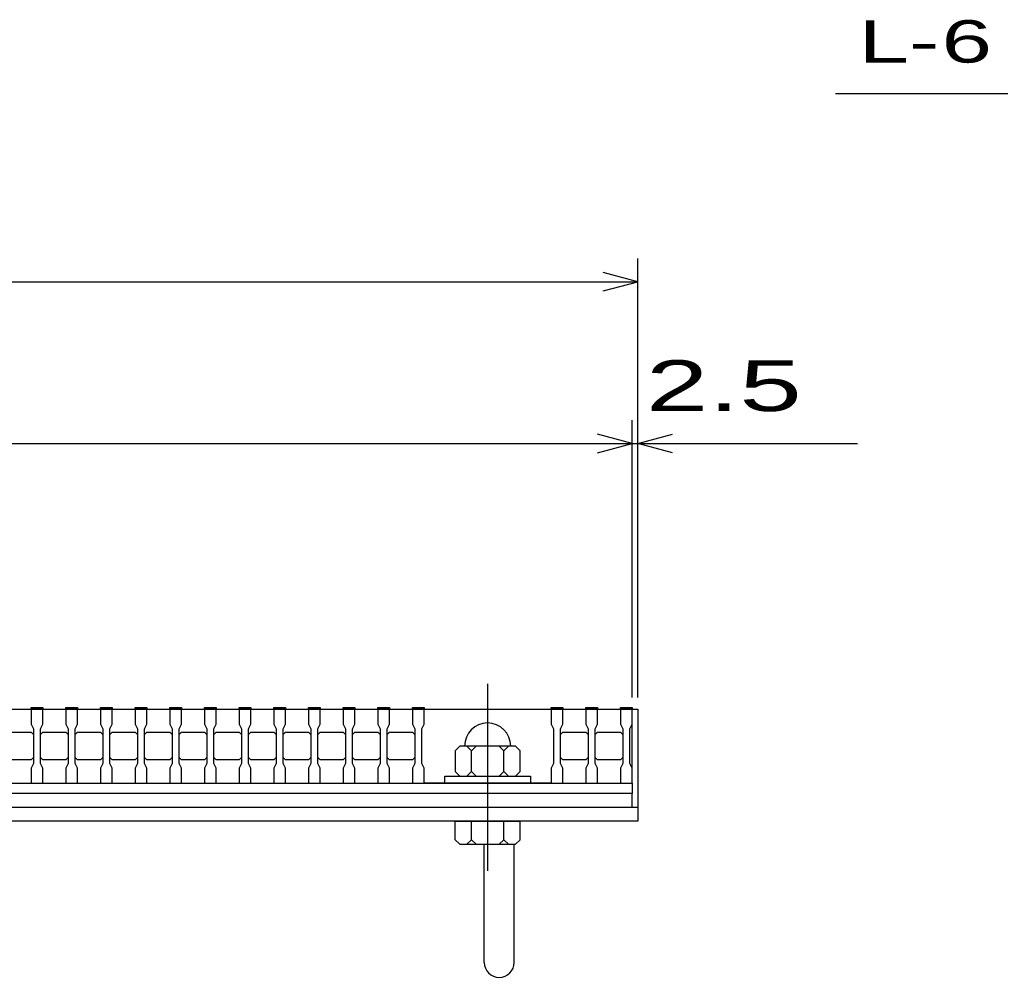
# Model space of a CAD drawing. Units: millimetres, scale not verified. Extents: x -1820 to 1731, y -1282 to 1054.
# Drawn here: x -618 to -193.7, y -638.6 to -224.1 of the extents above; entities that cross this region are included whole.
import ezdxf
from ezdxf.enums import TextEntityAlignment as Align

# ---------------------------------------------------------------- set-up
doc = ezdxf.new("R2010")
doc.units = ezdxf.units.MM
doc.header["$LTSCALE"] = 10
doc.linetypes.add('CHAIN', pattern=[18.5, 12, -1.5, 3.5, -1.5])
for name, color, linetype, lineweight in [('16', 3, 'Continuous', 25), ('19', 6, 'Continuous', 25), ('22', 4, 'Continuous', 25)]:
    doc.layers.add(name, color=color, linetype=linetype, lineweight=lineweight)
doc.styles.add('ベクトル', font='')
doc.styles.get('ベクトル').set_extended_font_data('ベクトル')

msp = doc.modelspace()

# ---------------------------------------------------------------- linework, layer by layer
at = {"layer": '16', "linetype": 'CHAIN'}
msp.add_line((-415.5, -511.5), (-415.5, -592.5), dxfattribs=at)
at = {"layer": '16'}
for p, q in [((-613, -522.5), (-613, -521.8)), ((-613, -521.8), (-608, -521.8)), ((-608, -521.8), (-608, -522.5)), ((-598, -522.5), (-598, -521.8)), ((-598, -521.8), (-593, -521.8)), ((-593, -521.8), (-593, -522.5)), ((-583, -522.5), (-583, -521.8)), ((-583, -521.8), (-578, -521.8)), ((-578, -521.8), (-578, -522.5)), ((-568, -522.5), (-568, -521.8)), ((-568, -521.8), (-563, -521.8)), ((-563, -521.8), (-563, -522.5)), ((-553, -522.5), (-553, -521.8)), ((-553, -521.8), (-548, -521.8)), ((-548, -521.8), (-548, -522.5)), ((-538, -522.5), (-538, -521.8)), ((-538, -521.8), (-533, -521.8)), ((-533, -521.8), (-533, -522.5)), ((-523, -522.5), (-523, -521.8)), ((-523, -521.8), (-518, -521.8)), ((-518, -521.8), (-518, -522.5)), ((-508, -522.5), (-508, -521.8)), ((-508, -521.8), (-503, -521.8)), ((-503, -521.8), (-503, -522.5)), ((-493, -522.5), (-493, -521.8)), ((-493, -521.8), (-488, -521.8)), ((-488, -521.8), (-488, -522.5)), ((-478, -522.5), (-478, -521.8)), ((-478, -521.8), (-473, -521.8)), ((-473, -521.8), (-473, -522.5)), ((-463, -522.5), (-463, -521.8)), ((-463, -521.8), (-458, -521.8)), ((-458, -521.8), (-458, -522.5)), ((-448, -522.5), (-448, -521.8)), ((-448, -521.8), (-443, -521.8)), ((-443, -521.8), (-443, -522.5)), ((-388, -522.5), (-388, -521.8)), ((-388, -521.8), (-383, -521.8)), ((-383, -521.8), (-383, -522.5)), ((-373, -522.5), (-373, -521.8)), ((-373, -521.8), (-368, -521.8)), ((-368, -521.8), (-368, -522.5)), ((-358, -522.5), (-358, -521.8)), ((-358, -521.8), (-353, -521.8)), ((-353, -521.8), (-353, -522.5)), ((-1348, -522.5), (-353, -522.5)), ((-613, -522.5), (-613, -529)), ((-608, -522.5), (-613, -522.5)), ((-608, -529), (-608, -522.5)), ((-598, -522.5), (-598, -529)), ((-593, -522.5), (-598, -522.5)), ((-593, -529), (-593, -522.5)), ((-583, -522.5), (-583, -529)), ((-578, -522.5), (-583, -522.5)), ((-578, -529), (-578, -522.5)), ((-568, -522.5), (-568, -529)), ((-563, -522.5), (-568, -522.5)), ((-563, -529), (-563, -522.5)), ((-553, -522.5), (-553, -529)), ((-548, -522.5), (-553, -522.5)), ((-548, -529), (-548, -522.5)), ((-538, -522.5), (-538, -529)), ((-533, -522.5), (-538, -522.5)), ((-533, -529), (-533, -522.5)), ((-523, -522.5), (-523, -529)), ((-518, -522.5), (-523, -522.5)), ((-518, -529), (-518, -522.5)), ((-508, -522.5), (-508, -529)), ((-503, -522.5), (-508, -522.5)), ((-503, -529), (-503, -522.5)), ((-493, -522.5), (-493, -529)), ((-488, -522.5), (-493, -522.5)), ((-488, -529), (-488, -522.5)), ((-478, -522.5), (-478, -529)), ((-473, -522.5), (-478, -522.5)), ((-473, -529), (-473, -522.5)), ((-463, -522.5), (-463, -529)), ((-458, -522.5), (-463, -522.5)), ((-458, -529), (-458, -522.5)), ((-448, -522.5), (-448, -529)), ((-443, -522.5), (-448, -522.5)), ((-443, -529), (-443, -522.5)), ((-443, -522.5), (-388, -522.5)), ((-388, -522.5), (-388, -529)), ((-383, -522.5), (-388, -522.5)), ((-383, -529), (-383, -522.5)), ((-373, -522.5), (-373, -529)), ((-368, -522.5), (-373, -522.5)), ((-368, -529), (-368, -522.5)), ((-358, -522.5), (-358, -529)), ((-353, -522.5), (-358, -522.5)), ((-353, -529), (-353, -522.5)), ((-353, -554.5), (-353, -522.5)), ((-613, -529), (-612, -531)), ((-609, -531), (-608, -529)), ((-598, -529), (-597, -531)), ((-594, -531), (-593, -529)), ((-583, -529), (-582, -531)), ((-579, -531), (-578, -529)), ((-568, -529), (-567, -531)), ((-564, -531), (-563, -529)), ((-553, -529), (-552, -531)), ((-549, -531), (-548, -529)), ((-538, -529), (-537, -531)), ((-534, -531), (-533, -529)), ((-523, -529), (-522, -531)), ((-519, -531), (-518, -529)), ((-508, -529), (-507, -531)), ((-504, -531), (-503, -529)), ((-493, -529), (-492, -531)), ((-489, -531), (-488, -529)), ((-478, -529), (-477, -531)), ((-474, -531), (-473, -529)), ((-463, -529), (-462, -531)), ((-459, -531), (-458, -529)), ((-448, -529), (-447, -531)), ((-444, -531), (-443, -529)), ((-388, -529), (-387, -531)), ((-384, -531), (-383, -529)), ((-373, -529), (-372, -531)), ((-369, -531), (-368, -529)), ((-358, -529), (-357, -531)), ((-354, -531), (-353, -529)), ((-623, -532.5), (-613, -532.5)), ((-613, -532.5), (-612, -533.5)), ((-612, -531), (-612, -546)), ((-609, -546), (-609, -531)), ((-609, -533.5), (-608, -532.5)), ((-608, -532.5), (-598, -532.5)), ((-598, -532.5), (-597, -533.5)), ((-597, -531), (-597, -546)), ((-594, -546), (-594, -531)), ((-594, -533.5), (-593, -532.5)), ((-593, -532.5), (-583, -532.5)), ((-583, -532.5), (-582, -533.5)), ((-582, -531), (-582, -546)), ((-579, -546), (-579, -531)), ((-579, -533.5), (-578, -532.5)), ((-578, -532.5), (-568, -532.5)), ((-568, -532.5), (-567, -533.5)), ((-567, -531), (-567, -546)), ((-564, -546), (-564, -531)), ((-564, -533.5), (-563, -532.5)), ((-563, -532.5), (-553, -532.5)), ((-553, -532.5), (-552, -533.5)), ((-552, -531), (-552, -546)), ((-549, -546), (-549, -531)), ((-549, -533.5), (-548, -532.5)), ((-548, -532.5), (-538, -532.5)), ((-538, -532.5), (-537, -533.5)), ((-537, -531), (-537, -546)), ((-534, -546), (-534, -531)), ((-534, -533.5), (-533, -532.5)), ((-533, -532.5), (-523, -532.5)), ((-523, -532.5), (-522, -533.5)), ((-522, -531), (-522, -546)), ((-519, -546), (-519, -531)), ((-519, -533.5), (-518, -532.5)), ((-518, -532.5), (-508, -532.5)), ((-508, -532.5), (-507, -533.5)), ((-507, -531), (-507, -546)), ((-504, -546), (-504, -531)), ((-504, -533.5), (-503, -532.5)), ((-503, -532.5), (-493, -532.5)), ((-493, -532.5), (-492, -533.5)), ((-492, -531), (-492, -546)), ((-489, -546), (-489, -531)), ((-489, -533.5), (-488, -532.5)), ((-488, -532.5), (-478, -532.5)), ((-478, -532.5), (-477, -533.5)), ((-477, -531), (-477, -546)), ((-474, -546), (-474, -531)), ((-474, -533.5), (-473, -532.5)), ((-473, -532.5), (-463, -532.5)), ((-463, -532.5), (-462, -533.5)), ((-462, -531), (-462, -546)), ((-459, -546), (-459, -531)), ((-459, -533.5), (-458, -532.5)), ((-458, -532.5), (-448, -532.5)), ((-448, -532.5), (-447, -533.5)), ((-447, -531), (-447, -546)), ((-444, -546), (-444, -531)), ((-387, -531), (-387, -546)), ((-384, -546), (-384, -531)), ((-384, -533.5), (-383, -532.5)), ((-383, -532.5), (-373, -532.5)), ((-373, -532.5), (-372, -533.5)), ((-372, -531), (-372, -546)), ((-369, -546), (-369, -531)), ((-369, -533.5), (-368, -532.5)), ((-368, -532.5), (-358, -532.5)), ((-358, -532.5), (-357, -533.5)), ((-357, -531), (-357, -546)), ((-354, -546), (-354, -531)), ((-427.5, -538.5), (-429.5, -540.5)), ((-403.5, -538.5), (-427.5, -538.5)), ((-422.5, -540.5), (-424.5, -538.5)), ((-420.5, -538.5), (-422.5, -540.5)), ((-408.5, -540.5), (-410.5, -538.5)), ((-406.5, -538.5), (-408.5, -540.5)), ((-401.5, -540.5), (-403.5, -538.5)), ((-429.5, -540.5), (-429.5, -549.5)), ((-422.5, -549.5), (-422.5, -540.5)), ((-408.5, -549.5), (-408.5, -540.5)), ((-401.5, -549.5), (-401.5, -540.5)), ((-613, -544.5), (-623, -544.5)), ((-612, -543.5), (-613, -544.5)), ((-612, -546), (-613, -548)), ((-608, -544.5), (-609, -543.5)), ((-608, -548), (-609, -546)), ((-598, -544.5), (-608, -544.5)), ((-597, -543.5), (-598, -544.5)), ((-597, -546), (-598, -548)), ((-593, -544.5), (-594, -543.5)), ((-593, -548), (-594, -546)), ((-583, -544.5), (-593, -544.5)), ((-582, -543.5), (-583, -544.5)), ((-582, -546), (-583, -548)), ((-578, -544.5), (-579, -543.5)), ((-578, -548), (-579, -546)), ((-568, -544.5), (-578, -544.5)), ((-567, -543.5), (-568, -544.5)), ((-567, -546), (-568, -548)), ((-563, -544.5), (-564, -543.5)), ((-563, -548), (-564, -546)), ((-553, -544.5), (-563, -544.5)), ((-552, -543.5), (-553, -544.5)), ((-552, -546), (-553, -548)), ((-548, -544.5), (-549, -543.5)), ((-548, -548), (-549, -546)), ((-538, -544.5), (-548, -544.5)), ((-537, -543.5), (-538, -544.5)), ((-537, -546), (-538, -548)), ((-533, -544.5), (-534, -543.5)), ((-533, -548), (-534, -546)), ((-523, -544.5), (-533, -544.5)), ((-522, -543.5), (-523, -544.5)), ((-522, -546), (-523, -548)), ((-518, -544.5), (-519, -543.5)), ((-518, -548), (-519, -546)), ((-508, -544.5), (-518, -544.5)), ((-507, -543.5), (-508, -544.5)), ((-507, -546), (-508, -548)), ((-503, -544.5), (-504, -543.5)), ((-503, -548), (-504, -546)), ((-493, -544.5), (-503, -544.5)), ((-492, -543.5), (-493, -544.5)), ((-492, -546), (-493, -548)), ((-488, -544.5), (-489, -543.5)), ((-488, -548), (-489, -546)), ((-478, -544.5), (-488, -544.5)), ((-477, -543.5), (-478, -544.5)), ((-477, -546), (-478, -548)), ((-473, -544.5), (-474, -543.5)), ((-473, -548), (-474, -546)), ((-463, -544.5), (-473, -544.5)), ((-462, -543.5), (-463, -544.5)), ((-462, -546), (-463, -548)), ((-458, -544.5), (-459, -543.5)), ((-458, -548), (-459, -546)), ((-448, -544.5), (-458, -544.5)), ((-447, -543.5), (-448, -544.5)), ((-447, -546), (-448, -548)), ((-443, -548), (-444, -546)), ((-387, -546), (-388, -548)), ((-383, -544.5), (-384, -543.5)), ((-383, -548), (-384, -546)), ((-373, -544.5), (-383, -544.5)), ((-372, -543.5), (-373, -544.5)), ((-372, -546), (-373, -548)), ((-368, -544.5), (-369, -543.5)), ((-368, -548), (-369, -546)), ((-358, -544.5), (-368, -544.5)), ((-357, -543.5), (-358, -544.5)), ((-357, -546), (-358, -548)), ((-353, -548), (-354, -546)), ((-613, -548), (-613, -554.5)), ((-608, -554.5), (-608, -548)), ((-598, -548), (-598, -554.5)), ((-593, -554.5), (-593, -548)), ((-583, -548), (-583, -554.5)), ((-578, -554.5), (-578, -548)), ((-568, -548), (-568, -554.5)), ((-563, -554.5), (-563, -548)), ((-553, -548), (-553, -554.5)), ((-548, -554.5), (-548, -548)), ((-538, -548), (-538, -554.5)), ((-533, -554.5), (-533, -548)), ((-523, -548), (-523, -554.5)), ((-518, -554.5), (-518, -548)), ((-508, -548), (-508, -554.5)), ((-503, -554.5), (-503, -548)), ((-493, -548), (-493, -554.5)), ((-488, -554.5), (-488, -548)), ((-478, -548), (-478, -554.5)), ((-473, -554.5), (-473, -548)), ((-463, -548), (-463, -554.5)), ((-458, -554.5), (-458, -548)), ((-448, -548), (-448, -554.5)), ((-443, -554.5), (-443, -548)), ((-434, -554.5), (-434, -551.5)), ((-434, -551.5), (-397, -551.5)), ((-429.5, -549.5), (-427.5, -551.5)), ((-424.5, -551.5), (-422.5, -549.5)), ((-422.5, -549.5), (-420.5, -551.5)), ((-410.5, -551.5), (-408.5, -549.5)), ((-408.5, -549.5), (-406.5, -551.5)), ((-403.5, -551.5), (-401.5, -549.5)), ((-397, -551.5), (-397, -554.5)), ((-388, -548), (-388, -554.5)), ((-383, -554.5), (-383, -548)), ((-373, -548), (-373, -554.5)), ((-368, -554.5), (-368, -548)), ((-358, -548), (-358, -554.5)), ((-353, -554.5), (-353, -548)), ((-1348, -554.5), (-353, -554.5)), ((-1348, -554.5), (-353, -554.5)), ((-613, -554.5), (-608, -554.5)), ((-598, -554.5), (-593, -554.5)), ((-583, -554.5), (-578, -554.5)), ((-568, -554.5), (-563, -554.5)), ((-553, -554.5), (-548, -554.5)), ((-538, -554.5), (-533, -554.5)), ((-523, -554.5), (-518, -554.5)), ((-508, -554.5), (-503, -554.5)), ((-493, -554.5), (-488, -554.5)), ((-478, -554.5), (-473, -554.5)), ((-463, -554.5), (-458, -554.5)), ((-448, -554.5), (-443, -554.5)), ((-388, -554.5), (-443, -554.5)), ((-397, -554.5), (-434, -554.5)), ((-388, -554.5), (-383, -554.5)), ((-373, -554.5), (-368, -554.5)), ((-358, -554.5), (-353, -554.5)), ((-353, -554.5), (-353, -559)), ((-353, -559), (-1348, -559)), ((-353, -565), (-353, -559)), ((-1348, -565), (-353, -565))]:
    msp.add_line(p, q, dxfattribs=at)
msp.add_arc((-415.5, -538.5), 10, 0, 180, dxfattribs=at)
at = {"layer": '19'}
for p, q in [((-353, -522.5), (-350.5, -522.5)), ((-350.5, -522.5), (-350.5, -565)), ((-1350.5, -565), (-350.5, -565)), ((-350.5, -565), (-350.5, -571)), ((-350.5, -571), (-1350.5, -571)), ((-429.5, -579), (-429.5, -571)), ((-429.5, -571), (-401.5, -571)), ((-422.5, -579), (-422.5, -571)), ((-408.5, -579), (-408.5, -571)), ((-401.5, -579), (-401.5, -571)), ((-429.5, -579), (-427.5, -581)), ((-427.5, -581), (-403.5, -581)), ((-422.5, -579), (-424.5, -581)), ((-420.5, -581), (-422.5, -579)), ((-417, -632.11), (-417, -581)), ((-408.5, -579), (-410.5, -581)), ((-406.5, -581), (-408.5, -579)), ((-404, -632.11), (-404, -581)), ((-403.5, -581), (-401.5, -579))]:
    msp.add_line(p, q, dxfattribs=at)
msp.add_arc((-410.5, -632.11), 6.5, 180, 0, dxfattribs=at)
at = {"layer": '22'}
for p, q in [((-265, -256), (-65, -256)), ((-350.5, -517.5), (-350.5, -327.5)), ((-350.5, -337.5), (-365.5, -333.5)), ((-1350.5, -337.5), (-350.5, -337.5)), ((-365.5, -341.5), (-350.5, -337.5)), ((-353, -517.5), (-353, -397.5)), ((-350.5, -517.5), (-350.5, -397.5)), ((-353, -407.5), (-368, -403.5)), ((-350.5, -407.5), (-335.5, -403.5)), ((-1348, -407.5), (-353, -407.5)), ((-368, -411.5), (-353, -407.5)), ((-353, -407.5), (-350.5, -407.5)), ((-335.5, -411.5), (-350.5, -407.5)), ((-350.5, -407.5), (-255.5, -407.5))]:
    msp.add_line(p, q, dxfattribs=at)

# ---------------------------------------------------------------- texts
at = {"layer": '22', "color": 2, "style": 'ベクトル'}
for s, height, width, p in [('L-', 18.33, 1.6, (-255, -233.5)), (' 6 ', 18.33, 1.6, (-230, -233.5)), (' 2.5 ', 21.99, 1.65, (-360.5, -382.5))]:
    msp.add_text(s, height=height, dxfattribs=dict(at, width=width)).set_placement(p, align=Align.MIDDLE_LEFT)

doc.saveas('drawing.dxf')
